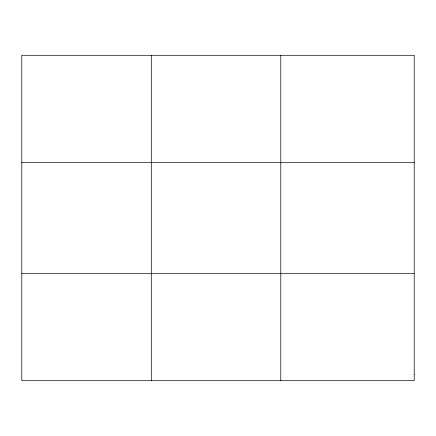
<?xml version="1.0" encoding="UTF-8"?>
<svg xmlns="http://www.w3.org/2000/svg" width="436" height="436" viewBox="0 0 436 436"><rect width="100%" height="100%" fill="white"/><g stroke="black" fill="none" stroke-linecap="round" stroke-linejoin="round"><path stroke-width="0.65" d="M151.292 55.296L151.292 380.704M280.784 55.296L280.784 380.704M21.8 162.683L414.2 162.683M21.8 273.317L414.2 273.317M414.2 374.388L414.2 380.704L21.8 380.704L21.8 55.296L414.2 55.296L414.2 374.388"/></g></svg>
